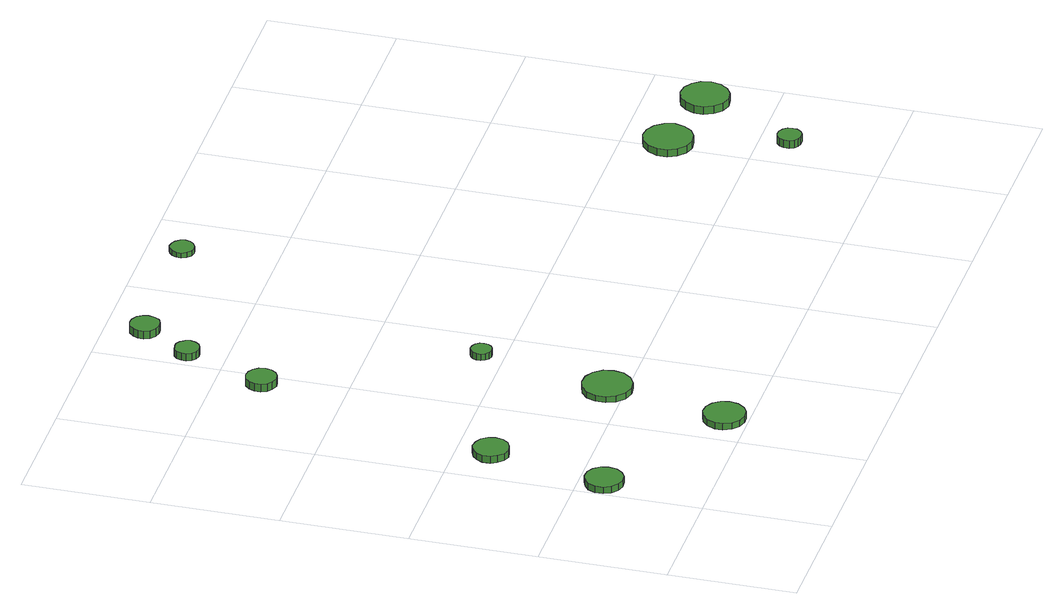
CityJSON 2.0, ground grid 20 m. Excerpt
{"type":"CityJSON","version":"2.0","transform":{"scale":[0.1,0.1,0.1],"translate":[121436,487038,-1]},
"CityObjects":{
"tree1":{"type":"SolitaryVegetationObject","attributes":{"function":"something"},"geometry":[{"type":"MultiSurface","lod":"1","boundaries":[[[0,1,2,3,4,5,6,7,8,9,10,11,12,13,14]],[[15,16,17,18,19,20,21,22,23,24,25,26,27,28,29]],[[0,29,28,1]],[[1,28,27,2]],[[2,27,26,3]],[[3,26,25,4]],[[4,25,24,5]],[[5,24,23,6]],[[6,23,22,7]],[[7,22,21,8]],[[8,21,20,9]],[[9,20,19,10]],[[10,19,18,11]],[[11,18,17,12]],[[12,17,16,13]],[[13,16,15,14]],[[14,15,29,0]]]}]},
"tree2":{"type":"SolitaryVegetationObject","attributes":{"function":"something"},"geometry":[{"type":"MultiSurface","lod":"1","boundaries":[[[30,31,32,33,34,35,36,37,38,39,40,41,42,43,44]],[[45,46,47,48,49,50,51,52,53,54,55,56,57,58,59]],[[30,59,58,31]],[[31,58,57,32]],[[32,57,56,33]],[[33,56,55,34]],[[34,55,54,35]],[[35,54,53,36]],[[36,53,52,37]],[[37,52,51,38]],[[38,51,50,39]],[[39,50,49,40]],[[40,49,48,41]],[[41,48,47,42]],[[42,47,46,43]],[[43,46,45,44]],[[44,45,59,30]]]}]},
"tree3":{"type":"SolitaryVegetationObject","attributes":{"function":"something"},"geometry":[{"type":"MultiSurface","lod":"1","boundaries":[[[60,61,62,63,64,65,66,67,68,69,70,71,72,73,74]],[[75,76,77,78,79,80,81,82,83,84,85,86,87,88,89]],[[60,89,88,61]],[[61,88,87,62]],[[62,87,86,63]],[[63,86,85,64]],[[64,85,84,65]],[[65,84,83,66]],[[66,83,82,67]],[[67,82,81,68]],[[68,81,80,69]],[[69,80,79,70]],[[70,79,78,71]],[[71,78,77,72]],[[72,77,76,73]],[[73,76,75,74]],[[74,75,89,60]]]}]},
"tree4":{"type":"SolitaryVegetationObject","attributes":{"function":"something"},"geometry":[{"type":"MultiSurface","lod":"1","boundaries":[[[90,91,92,93,94,95,96,97,98,99,100,101,102,103,104]],[[105,106,107,108,109,110,111,112,113,114,115,116,117,118,119]],[[90,119,118,91]],[[91,118,117,92]],[[92,117,116,93]],[[93,116,115,94]],[[94,115,114,95]],[[95,114,113,96]],[[96,113,112,97]],[[97,112,111,98]],[[98,111,110,99]],[[99,110,109,100]],[[100,109,108,101]],[[101,108,107,102]],[[102,107,106,103]],[[103,106,105,104]],[[104,105,119,90]]]}]},
"tree5":{"type":"SolitaryVegetationObject","attributes":{"function":"something"},"geometry":[{"type":"MultiSurface","lod":"1","boundaries":[[[120,121,122,123,124,125,126,127,128,129,130,131,132,133,134]],[[135,136,137,138,139,140,141,142,143,144,145,146,147,148,149]],[[120,149,148,121]],[[121,148,147,122]],[[122,147,146,123]],[[123,146,145,124]],[[124,145,144,125]],[[125,144,143,126]],[[126,143,142,127]],[[127,142,141,128]],[[128,141,140,129]],[[129,140,139,130]],[[130,139,138,131]],[[131,138,137,132]],[[132,137,136,133]],[[133,136,135,134]],[[134,135,149,120]]]}]},
"tree6":{"type":"SolitaryVegetationObject","attributes":{"function":"something"},"geometry":[{"type":"MultiSurface","lod":"1","boundaries":[[[150,151,152,153,154,155,156,157,158,159,160,161,162,163,164]],[[165,166,167,168,169,170,171,172,173,174,175,176,177,178,179]],[[150,179,178,151]],[[151,178,177,152]],[[152,177,176,153]],[[153,176,175,154]],[[154,175,174,155]],[[155,174,173,156]],[[156,173,172,157]],[[157,172,171,158]],[[158,171,170,159]],[[159,170,169,160]],[[160,169,168,161]],[[161,168,167,162]],[[162,167,166,163]],[[163,166,165,164]],[[164,165,179,150]]]}]},
"tree7":{"type":"SolitaryVegetationObject","attributes":{"function":"something"},"geometry":[{"type":"MultiSurface","lod":"1","boundaries":[[[180,181,182,183,184,185,186,187,188,189,190,191,192,193,194]],[[195,196,197,198,199,200,201,202,203,204,205,206,207,208,209]],[[180,209,208,181]],[[181,208,207,182]],[[182,207,206,183]],[[183,206,205,184]],[[184,205,204,185]],[[185,204,203,186]],[[186,203,202,187]],[[187,202,201,188]],[[188,201,200,189]],[[189,200,199,190]],[[190,199,198,191]],[[191,198,197,192]],[[192,197,196,193]],[[193,196,195,194]],[[194,195,209,180]]]}]},
"tree8":{"type":"SolitaryVegetationObject","attributes":{"function":"something"},"geometry":[{"type":"MultiSurface","lod":"1","boundaries":[[[210,211,212,213,214,215,216,217,218,219,220,221,222,223,224]],[[225,226,227,228,229,230,231,232,233,234,235,236,237,238,239]],[[210,239,238,211]],[[211,238,237,212]],[[212,237,236,213]],[[213,236,235,214]],[[214,235,234,215]],[[215,234,233,216]],[[216,233,232,217]],[[217,232,231,218]],[[218,231,230,219]],[[219,230,229,220]],[[220,229,228,221]],[[221,228,227,222]],[[222,227,226,223]],[[223,226,225,224]],[[224,225,239,210]]]}]},
"tree9":{"type":"SolitaryVegetationObject","attributes":{"function":"something"},"geometry":[{"type":"MultiSurface","lod":"1","boundaries":[[[240,241,242,243,244,245,246,247,248,249,250,251,252,253,254]],[[255,256,257,258,259,260,261,262,263,264,265,266,267,268,269]],[[240,269,268,241]],[[241,268,267,242]],[[242,267,266,243]],[[243,266,265,244]],[[244,265,264,245]],[[245,264,263,246]],[[246,263,262,247]],[[247,262,261,248]],[[248,261,260,249]],[[249,260,259,250]],[[250,259,258,251]],[[251,258,257,252]],[[252,257,256,253]],[[253,256,255,254]],[[254,255,269,240]]]}]},
"tree10":{"type":"SolitaryVegetationObject","attributes":{"function":"something"},"geometry":[{"type":"MultiSurface","lod":"1","boundaries":[[[270,271,272,273,274,275,276,277,278,279,280,281,282,283,284]],[[285,286,287,288,289,290,291,292,293,294,295,296,297,298,299]],[[270,299,298,271]],[[271,298,297,272]],[[272,297,296,273]],[[273,296,295,274]],[[274,295,294,275]],[[275,294,293,276]],[[276,293,292,277]],[[277,292,291,278]],[[278,291,290,279]],[[279,290,289,280]],[[280,289,288,281]],[[281,288,287,282]],[[282,287,286,283]],[[283,286,285,284]],[[284,285,299,270]]]}]},
"tree11":{"type":"SolitaryVegetationObject","attributes":{"function":"something"},"geometry":[{"type":"MultiSurface","lod":"1","boundaries":[[[300,301,302,303,304,305,306,307,308,309,310,311,312,313,314]],[[315,316,317,318,319,320,321,322,323,324,325,326,327,328,329]],[[300,329,328,301]],[[301,328,327,302]],[[302,327,326,303]],[[303,326,325,304]],[[304,325,324,305]],[[305,324,323,306]],[[306,323,322,307]],[[307,322,321,308]],[[308,321,320,309]],[[309,320,319,310]],[[310,319,318,311]],[[311,318,317,312]],[[312,317,316,313]],[[313,316,315,314]],[[314,315,329,300]]]}]},
"tree12":{"type":"SolitaryVegetationObject","attributes":{"function":"something"},"geometry":[{"type":"MultiSurface","lod":"1","boundaries":[[[330,331,332,333,334,335,336,337,338,339,340,341,342,343,344]],[[345,346,347,348,349,350,351,352,353,354,355,356,357,358,359]],[[330,359,358,331]],[[331,358,357,332]],[[332,357,356,333]],[[333,356,355,334]],[[334,355,354,335]],[[335,354,353,336]],[[336,353,352,337]],[[337,352,351,338]],[[338,351,350,339]],[[339,350,349,340]],[[340,349,348,341]],[[341,348,347,342]],[[342,347,346,343]],[[343,346,345,344]],[[344,345,359,330]]]}]}
},
"vertices":[
[63,162,17],[61,174,17],[53,184,17],[43,190,17],[30,191,17],[19,187,17],[9,179,17],[4,168,17],[4,155,17],[9,144,17],[19,136,17],[30,132,17],[43,133,17],[53,139,17],[61,149,17],[61,149,6],[53,139,6],[43,133,6],[30,132,6],[19,136,6],[9,144,6],[4,155,6],[4,168,6],[9,179,6],[19,187,6],[30,191,6],[43,190,6],[53,184,6],[61,174,6],[63,162,6],
[100,347,18],[98,358,18],[91,368,18],[81,373,18],[69,375,18],[58,371,18],[50,363,18],[45,353,18],[45,341,18],[50,331,18],[58,323,18],[69,319,18],[81,321,18],[91,326,18],[98,336,18],[98,336,6],[91,326,6],[81,321,6],[69,319,6],[58,323,6],[50,331,6],[45,341,6],[45,353,6],[50,363,6],[58,371,6],[69,375,6],[81,373,6],[91,368,6],[98,358,6],[100,347,6],
[295,38,17],[292,51,17],[284,62,17],[272,69,17],[259,70,17],[246,66,17],[236,57,17],[230,44,17],[230,31,17],[236,18,17],[246,9,17],[259,5,17],[272,6,17],[284,13,17],[292,24,17],[292,24,6],[284,13,6],[272,6,6],[259,5,6],[246,9,6],[236,18,6],[230,31,6],[230,44,6],[236,57,6],[246,66,6],[259,70,6],[272,69,6],[284,62,6],[292,51,6],[295,38,6],
[338,229,16],[335,245,16],[325,258,16],[311,266,16],[295,267,16],[279,262,16],[267,252,16],[261,237,16],[261,221,16],[267,206,16],[279,195,16],[295,190,16],[311,192,16],[325,200,16],[335,213,16],[335,213,6],[325,200,6],[311,192,6],[295,190,6],[279,195,6],[267,206,6],[261,221,6],[261,237,6],[267,252,6],[279,262,6],[295,267,6],[311,266,6],[325,258,6],[335,245,6],[338,229,6],
[198,730,22],[196,740,22],[190,748,22],[182,753,22],[172,754,22],[162,751,22],[155,744,22],[151,735,22],[151,725,22],[155,716,22],[162,710,22],[172,706,22],[182,708,22],[190,712,22],[196,721,22],[196,721,9],[190,712,9],[182,708,9],[172,706,9],[162,710,9],[155,716,9],[151,725,9],[151,735,9],[155,744,9],[162,751,9],[172,754,9],[182,753,9],[190,748,9],[196,740,9],[198,730,9],
[362,436,17],[361,443,17],[357,449,17],[351,452,17],[344,453,17],[338,451,17],[333,446,17],[330,440,17],[330,433,17],[333,427,17],[338,422,17],[344,420,17],[351,421,17],[357,424,17],[361,430,17],[361,430,6],[357,424,6],[351,421,6],[344,420,6],[338,422,6],[333,427,6],[330,433,6],[330,440,6],[333,446,6],[338,451,6],[344,453,6],[351,452,6],[357,449,6],[361,443,6],[362,436,6],
[253,861,18],[251,869,18],[246,876,18],[239,880,18],[231,880,18],[223,878,18],[217,873,18],[214,865,18],[214,857,18],[217,850,18],[223,844,18],[231,842,18],[239,843,18],[246,847,18],[251,853,18],[251,853,6],[246,847,6],[239,843,6],[231,842,6],[223,844,6],[217,850,6],[214,857,6],[214,865,6],[217,873,6],[223,878,6],[231,880,6],[239,880,6],[246,876,6],[251,869,6],[253,861,6],
[305,940,19],[303,949,19],[298,957,19],[289,962,19],[280,963,19],[270,960,19],[263,953,19],[259,945,19],[259,935,19],[263,926,19],[270,920,19],[280,917,19],[289,918,19],[298,922,19],[303,930,19],[303,930,6],[298,922,6],[289,918,6],[280,917,6],[270,920,6],[263,926,6],[259,935,6],[259,945,6],[263,953,6],[270,960,6],[280,963,6],[289,962,6],[298,957,6],[303,949,6],[305,940,6],
[540,947,14],[538,955,14],[533,961,14],[526,965,14],[518,966,14],[511,964,14],[505,958,14],[501,951,14],[501,943,14],[505,936,14],[511,930,14],[518,928,14],[526,929,14],[533,933,14],[538,939,14],[538,939,6],[533,933,6],[526,929,6],[518,928,6],[511,930,6],[505,936,6],[501,943,6],[501,951,6],[505,958,6],[511,964,6],[518,966,6],[526,965,6],[533,961,6],[538,955,6],[540,947,6],
[1073,152,26],[1072,160,26],[1067,166,26],[1060,170,26],[1052,171,26],[1045,169,26],[1039,163,26],[1036,156,26],[1036,148,26],[1039,141,26],[1045,136,26],[1052,134,26],[1060,134,26],[1067,138,26],[1072,145,26],[1072,145,13],[1067,138,13],[1060,134,13],[1052,134,13],[1045,136,13],[1039,141,13],[1036,148,13],[1036,156,13],[1039,163,13],[1045,169,13],[1052,171,13],[1060,170,13],[1067,166,13],[1072,160,13],[1073,152,13],
[1051,328,19],[1047,344,19],[1038,357,19],[1024,365,19],[1008,367,19],[993,362,19],[981,351,19],[974,336,19],[974,320,19],[981,306,19],[993,295,19],[1008,290,19],[1024,292,19],[1038,300,19],[1047,313,19],[1047,313,7],[1038,300,7],[1024,292,7],[1008,290,7],[993,295,7],[981,306,7],[974,320,7],[974,336,7],[981,351,7],[993,362,7],[1008,367,7],[1024,365,7],[1038,357,7],[1047,344,7],[1051,328,7],
[1181,308,20],[1178,323,20],[1169,335,20],[1156,343,20],[1140,345,20],[1125,340,20],[1114,329,20],[1107,315,20],[1107,300,20],[1114,286,20],[1125,275,20],[1140,270,20],[1156,272,20],[1169,280,20],[1178,292,20],[1178,292,7],[1169,280,7],[1156,272,7],[1140,270,7],[1125,275,7],[1114,286,7],[1107,300,7],[1107,315,7],[1114,329,7],[1125,340,7],[1140,345,7],[1156,343,7],[1169,335,7],[1178,323,7],[1181,308,7]
]}
